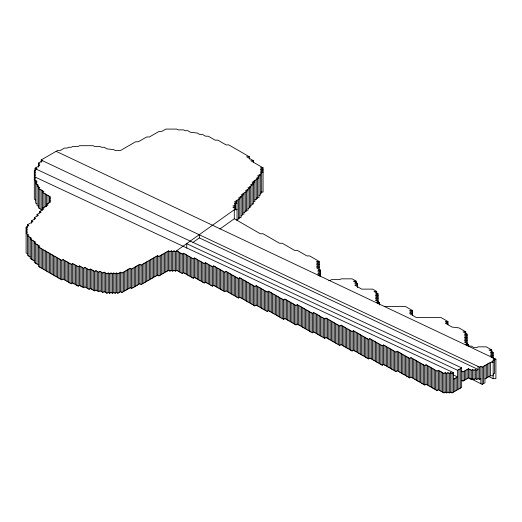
<?xml version="1.0" encoding="UTF-8"?>
<svg xmlns="http://www.w3.org/2000/svg" width="522" height="522" viewBox="0 0 522 522"><rect width="100%" height="100%" fill="white"/><g stroke="black" fill="none" stroke-linecap="round" stroke-linejoin="round"><path stroke-width="0.78" d="M235.663 209.081L235.663 204.213L234.293 205.002L235.663 205.792L232.923 205.792L235.663 207.378L232.923 207.378L237.034 209.746L234.293 209.746L175.392 251.656L174.028 250.867L172.658 251.656L171.288 250.867L169.918 251.656L168.547 250.867L158.962 256.4L157.592 255.61L141.155 265.104L139.785 264.308L131.564 269.058L130.193 268.262L121.978 273.006L120.608 272.216L117.868 273.802L116.497 273.006L115.127 273.802L113.757 273.006L112.387 273.802L111.023 273.006L109.653 273.802L108.282 273.006L106.912 273.802L104.172 272.216L102.801 273.006L100.061 271.427L98.691 272.216L95.957 270.637L94.586 271.427L90.476 269.058L89.105 269.848L84.995 267.473L83.624 268.262L79.52 265.894L78.15 266.683L72.669 263.519L71.299 264.308L63.084 259.565L61.713 260.354L38.426 246.913L39.796 246.123L34.315 242.958L35.685 242.169L30.211 239.004L31.581 238.215L27.47 235.84L28.841 235.05L26.1 233.471L27.47 232.681L26.1 231.885L27.47 231.096L26.1 230.306L27.47 229.517L26.1 228.727L27.47 227.938L26.1 227.142L26.1 252.942L27.47 253.738M192.925 242.476L199.332 237.888L199.332 234.737M219.866 229.054L234.293 218.744L234.293 209.746M41.199 162.381L41.199 159.947L57.674 150.44L60.343 150.44L64.454 148.065L67.188 148.065L68.558 147.276L71.299 147.276L72.669 146.486L78.15 146.486L79.52 145.697L93.216 145.697L94.586 146.486L100.061 146.486L101.431 147.276L104.172 147.276L106.912 148.855L113.757 149.651L115.127 150.44L120.608 150.44L135.674 141.743L138.415 141.743L146.63 136.992L149.37 136.992L158.962 131.459L161.696 131.459L165.807 129.091L176.762 129.091L178.132 129.88L183.613 129.88L184.984 130.67L187.724 130.67L190.465 132.249L197.309 133.038L200.05 134.624L202.79 134.624L205.531 136.203L208.265 136.203L215.116 140.157L217.857 140.157L226.072 144.901L228.812 144.901L249.359 156.763L249.359 159.197M38.426 167.151L38.426 163.092L42.536 160.717L479.464 367.11L480.834 366.32L482.204 367.11L490.419 362.366L493.159 362.366L491.789 361.576L494.53 359.997L494.53 373.406L493.159 374.196M35.685 170.27L35.685 167.836L39.796 165.461L38.426 164.671L39.796 163.882L38.426 163.092M35.685 199.965L34.315 199.169L34.315 170.211L37.055 168.626L35.685 167.836M453.442 392.12L453.442 372.649L35.685 177.323L34.315 178.113L35.685 178.909L34.315 179.698L37.055 181.278L35.685 182.067L37.055 182.863L35.685 183.653L38.426 185.232L37.055 186.021L39.796 187.607L38.426 188.396L43.907 191.561L42.536 192.35L50.751 197.094L49.388 197.884L50.751 198.673L49.388 199.469L50.751 200.259L49.388 201.048L50.751 201.838L46.647 204.213L48.017 205.002L42.536 208.167L43.907 208.957L39.796 211.325L39.796 212.95M37.055 216.115L37.055 214.49L41.166 212.121L39.796 211.325M34.315 219.279L34.315 217.654L38.426 215.279L37.055 214.49M31.581 223.253L31.581 220.819L35.685 218.444L34.315 217.654M27.47 227.207L27.47 224.773L32.951 221.609L31.581 220.819M26.1 227.142L28.841 225.563L27.47 224.773M38.426 245.333L38.426 266.39L61.713 279.831L63.084 279.042L71.299 283.785L72.669 282.996L78.15 286.16L79.52 285.364L83.624 287.739L84.995 286.95L89.105 289.318L90.476 288.529L94.586 290.904L95.957 290.115L98.691 291.694L100.061 290.904L102.801 292.483L104.172 291.694L106.912 293.273L108.282 292.483L109.653 293.273L111.023 292.483L112.387 293.273L113.757 292.483L115.127 293.273L116.497 292.483L117.868 293.273L120.608 291.694L121.978 292.483L130.193 287.739L131.564 288.529L139.785 283.785L141.155 284.575L157.592 275.087L158.962 275.877L168.547 270.344L169.918 271.133L171.288 270.344L172.658 271.133L174.028 270.344L175.392 271.133L176.762 270.344L182.243 273.502L183.613 272.712L193.199 278.252L194.569 277.456L204.161 282.996L205.531 282.206L212.376 286.16L213.746 285.364L224.701 291.694L226.072 290.904L238.397 298.016L239.768 297.227L254.834 305.925L256.204 305.135L267.166 311.464L268.536 310.675L283.603 319.373L284.966 318.577L295.928 324.906L297.299 324.116L312.365 332.814L313.735 332.025L324.691 338.347L326.061 337.558L339.757 345.466L341.127 344.677L352.082 350.999L353.453 350.21L368.519 358.908L369.889 358.118L382.215 365.237L383.585 364.447L395.911 371.56L397.281 370.77L409.613 377.889L410.977 377.099L424.68 385.008L426.043 384.212L437.005 390.541L438.376 389.751L443.85 392.909L445.22 392.12L446.591 392.909L447.961 392.12L449.331 392.909L450.701 392.12L452.072 392.909L461.657 387.376L461.657 367.899L34.68 168.417M260.315 193.636L261.685 192.846L261.685 173.369L258.945 174.955L260.315 175.744L257.574 175.744L258.945 176.534L258.945 197.59L256.889 197.59M258.945 176.534L257.574 177.323L258.945 178.113L256.204 178.113L257.574 178.909L257.574 198.38L254.834 199.965M257.574 178.909L253.464 181.278L254.834 182.067L252.1 182.067L253.464 182.863L253.464 203.919L252.1 203.919M253.464 182.863L252.1 183.653L253.464 184.442L250.73 184.442L252.1 185.232L252.1 204.709L250.73 205.498M252.1 185.232L249.359 186.817L250.73 187.607L247.989 187.607L249.359 188.396L249.359 207.873L247.989 208.663M249.359 188.396L246.619 189.975L247.989 190.771L245.249 190.771L246.619 191.561L246.619 211.032L243.878 212.617M246.619 191.561L242.508 193.93L243.878 194.719L241.138 194.719L242.508 195.515L242.508 214.986L241.138 215.775M242.508 195.515L239.768 197.094L241.138 197.884L238.397 197.884L239.768 198.673L239.768 218.15L237.034 219.729M239.768 198.673L235.663 201.048L237.034 201.838L234.293 201.838L237.034 203.423L234.293 203.423L235.663 204.213M176.762 270.344L176.762 250.867L182.243 254.031L183.613 253.242L193.199 258.775L194.569 257.985L204.161 263.519L205.531 262.729L212.376 266.683L213.746 265.894L224.701 272.216L226.072 271.427L238.397 278.546L239.768 277.756L254.834 286.454L256.204 285.664L267.166 291.987L268.536 291.198L283.603 299.896L284.966 299.106L295.928 305.429L297.299 304.639L312.365 313.337L313.735 312.547L324.691 318.877L326.061 318.081L339.757 325.989L341.127 325.199L352.082 331.529L353.453 330.733L368.519 339.437L369.889 338.641L382.215 345.76L383.585 344.97L395.911 352.089L397.281 351.293L409.613 358.412L410.977 357.622L424.68 365.531L426.043 364.741L437.005 371.064L438.376 370.274L443.85 373.439L445.22 372.649L446.591 373.439L447.961 372.649L449.331 373.439L450.701 372.649L452.072 373.439L453.442 372.649M186.765 248.152L186.765 243.715L457.546 370.274L461.657 367.899M461.657 371.057L463.027 371.853L468.508 368.689L471.249 370.268L472.612 369.478L473.983 370.268L475.353 369.478L476.723 370.268L478.093 369.478L199.332 237.888M453.442 379.298L457.546 376.93L453.122 374.861M461.657 380.27L463.027 381.06L468.508 377.895L471.249 379.481L472.612 378.685L473.983 379.481L475.353 378.685L476.723 379.481L478.093 378.685L479.464 379.481L480.834 378.685M484.945 378.939L490.419 375.781L493.159 375.781M470.576 378.581L482.204 384.388L484.945 382.802L484.945 365.531M249.359 156.763L246.619 156.763L253.464 160.717L253.464 162.342M253.464 160.717L250.73 160.717L263.055 167.836L263.055 192.057L261 192.057M263.055 167.836L260.315 167.836L263.055 169.415L260.315 169.415L263.055 171.001L260.315 171.001L263.055 172.58L260.315 172.58L261.685 173.369M258.945 195.215L260.315 195.215L260.315 174.159M253.464 201.544L254.834 201.544L254.834 180.488M249.359 207.077L250.73 207.077L250.73 186.021M245.934 210.242L247.989 210.242L247.989 189.186M242.508 214.196L243.878 214.196L243.878 193.14M239.083 217.361L241.138 217.361L241.138 196.305M319.21 270.311L319.21 261.444L316.469 261.444L319.21 263.023L316.469 263.023L319.21 264.608L316.469 264.608L319.21 266.187L316.469 266.187L319.21 267.766L316.469 267.766L320.58 270.142L320.58 276.588M320.58 270.142L317.839 270.142L320.58 271.721L317.839 271.721L320.58 273.306L317.839 273.306L320.58 274.885L317.839 274.885L320.58 276.471M328.801 280.418L330.172 280.418L331.535 279.629L339.757 279.629L341.127 278.839L352.082 278.839L356.193 281.214L356.193 282.826M356.193 281.214L353.453 281.214L357.563 283.583L357.563 287.615M357.563 283.583L354.823 283.583L357.563 285.169L354.823 285.169L361.674 289.123L372.63 289.123L376.74 291.491L376.74 293.912M376.74 291.491L374 291.491L378.111 293.866L378.111 301.925M378.111 293.866L375.37 293.866L378.111 295.445L375.37 295.445L378.111 297.031L375.37 297.031L378.111 298.61L375.37 298.61L378.111 300.189L375.37 300.189L379.474 302.564L379.474 304.985M379.474 302.564L376.74 302.564L379.474 304.143M384.27 306.518L405.503 306.518L412.347 310.473L412.347 315.308M412.347 310.473L409.613 310.473L412.347 312.052L409.613 312.052L412.347 313.637L409.613 313.637L416.458 317.591L441.11 317.591L447.961 321.539L447.961 324.769M447.961 321.539L445.22 321.539L447.961 323.125L445.22 323.125L452.072 327.079L458.916 327.868L465.768 331.822L465.768 333.434M465.768 331.822L463.027 331.822L467.138 334.197L467.138 344.644M467.138 334.197L464.397 334.197L467.138 335.776L464.397 335.776L467.138 337.356L464.397 337.356L467.138 338.941L464.397 338.941L467.138 340.52L464.397 340.52L467.138 342.099L464.397 342.099L468.508 344.474L468.508 346.086L471.249 346.053L473.983 347.639L476.723 347.639L478.093 346.849L486.315 346.849L491.789 350.008L491.789 352.428M468.508 344.474L465.768 344.474L468.508 346.053M491.789 350.008L489.049 350.008L493.159 352.383L493.159 358.738M493.159 352.383L490.419 352.383L493.159 353.962L490.419 353.962L493.159 355.547L490.419 355.547L493.159 357.126L491.104 357.126M488.775 376.532L493.159 378.678L495.9 378.678L495.9 359.201L493.159 359.201L494.53 359.997M56.135 151.328L495.9 359.201M319.21 261.444L309.624 255.91L306.884 255.91L297.299 250.371L294.558 250.371L282.232 243.252L279.492 243.252L263.055 233.765L260.315 233.765L234.293 218.744M41.199 159.947L42.536 160.717M34.315 170.211L35.685 171.001L34.315 171.79L35.685 172.58L34.315 173.369L35.685 174.159L34.315 174.955L35.685 175.744L34.315 176.534L35.685 177.323M37.055 203.919L35.685 203.123L35.685 180.488M38.426 206.288L37.055 205.498L37.055 184.442M30.211 256.896L27.47 255.317L27.47 234.261M34.315 260.85L30.211 258.481L30.211 237.425M38.426 264.804L34.315 262.435L34.315 241.379M493.159 360.787L493.159 378.678M490.419 362.366L490.419 375.781M489.049 363.155L489.049 376.571M487.685 363.951L487.685 377.36M486.315 364.741L486.315 378.15M483.574 366.32L483.574 383.598M482.204 367.11L482.204 384.388M480.834 366.32L480.834 383.598M479.464 367.11L479.464 379.481M478.093 366.32L478.093 378.685M476.723 370.268L476.723 379.481M475.353 369.478L475.353 378.685M473.983 370.268L473.983 379.481M472.612 369.478L472.612 378.685M471.249 370.268L471.249 379.481M469.878 369.478L469.878 378.685M468.508 368.689L468.508 377.895M467.138 369.478L467.138 378.685M465.768 370.268L465.768 379.481M464.397 371.057L464.397 380.27M463.027 371.853L463.027 381.06M460.287 368.695L460.287 388.166M458.916 369.485L458.916 388.962M457.546 370.274L457.546 389.751M456.182 377.719L456.182 390.541M454.812 378.509L454.812 391.33M452.072 373.439L452.072 392.909M450.701 372.649L450.701 392.12M449.331 373.439L449.331 392.909M447.961 372.649L447.961 392.12M446.591 373.439L446.591 392.909M445.22 372.649L445.22 392.12M443.85 373.439L443.85 392.909M442.48 372.649L442.48 392.12M441.11 371.853L441.11 391.33M439.746 371.064L439.746 390.541M438.376 370.274L438.376 389.751M437.005 371.064L437.005 390.541M435.635 370.274L435.635 389.751M434.265 369.485L434.265 388.962M432.895 368.695L432.895 388.166M431.524 367.899L431.524 387.376M430.154 367.11L430.154 386.587M428.784 366.32L428.784 385.797M427.414 365.531L427.414 385.008M426.043 364.741L426.043 384.212M424.68 365.531L424.68 385.008M423.309 364.741L423.309 384.212M421.939 363.951L421.939 383.422M420.569 363.155L420.569 382.633M419.199 362.366L419.199 381.843M417.828 361.576L417.828 381.053M416.458 360.787L416.458 380.257M415.088 359.997L415.088 379.468M413.718 359.201L413.718 378.678M412.347 358.412L412.347 377.889M410.977 357.622L410.977 377.099M409.613 358.412L409.613 377.889M408.243 357.622L408.243 377.099M406.873 356.833L406.873 376.303M405.503 356.043L405.503 375.514M404.132 355.247L404.132 374.724M402.762 354.458L402.762 373.935M401.392 353.668L401.392 373.145M400.022 352.879L400.022 372.349M398.651 352.089L398.651 371.56M397.281 351.293L397.281 370.77M395.911 352.089L395.911 371.56M394.541 351.293L394.541 370.77M393.177 350.503L393.177 369.981M391.807 349.714L391.807 369.191M390.436 348.924L390.436 368.401M389.066 348.135L389.066 367.605M387.696 347.339L387.696 366.816M386.326 346.549L386.326 366.026M384.955 345.76L384.955 365.237M383.585 344.97L383.585 364.447M382.215 345.76L382.215 365.237M380.845 344.97L380.845 364.447M379.474 344.181L379.474 363.651M378.111 343.391L378.111 362.862M376.74 342.595L376.74 362.072M375.37 341.806L375.37 361.283M374 341.016L374 360.493M372.63 340.227L372.63 359.697M371.259 339.437L371.259 358.908M369.889 338.641L369.889 358.118M368.519 339.437L368.519 358.908M367.149 338.641L367.149 358.118M365.778 337.851L365.778 357.329M364.408 337.062L364.408 356.539M363.038 336.272L363.038 355.743M361.674 335.483L361.674 354.953M360.304 334.687L360.304 354.164M358.934 333.897L358.934 353.374M357.563 333.108L357.563 352.585M356.193 332.318L356.193 351.789M354.823 331.529L354.823 350.999M353.453 330.733L353.453 350.21M352.082 331.529L352.082 350.999M350.712 330.733L350.712 350.21M349.342 329.943L349.342 349.42M347.972 329.154L347.972 348.631M346.608 328.364L346.608 347.841M345.238 327.575L345.238 347.045M343.868 326.785L343.868 346.256M342.497 325.989L342.497 345.466M341.127 325.199L341.127 344.677M339.757 325.989L339.757 345.466M338.387 325.199L338.387 344.677M337.016 324.41L337.016 343.887M335.646 323.62L335.646 343.091M334.276 322.831L334.276 342.301M332.905 322.035L332.905 341.512M331.535 321.245L331.535 340.722M330.172 320.456L330.172 339.933M328.801 319.666L328.801 339.137M327.431 318.877L327.431 338.347M326.061 318.081L326.061 337.558M324.691 318.877L324.691 338.347M323.32 318.081L323.32 337.558M321.95 317.291L321.95 336.768M320.58 316.502L320.58 335.979M319.21 315.712L319.21 335.183M317.839 314.923L317.839 334.393M316.469 314.127L316.469 333.604M315.105 313.337L315.105 332.814M313.735 312.547L313.735 332.025M312.365 313.337L312.365 332.814M310.995 312.547L310.995 332.025M309.624 311.758L309.624 331.229M308.254 310.968L308.254 330.439M306.884 310.172L306.884 329.65M305.514 309.383L305.514 328.86M304.143 308.593L304.143 328.07M302.773 307.804L302.773 327.281M301.403 307.014L301.403 326.485M300.039 306.225L300.039 325.695M298.669 305.429L298.669 324.906M297.299 304.639L297.299 324.116M295.928 305.429L295.928 324.906M294.558 304.639L294.558 324.116M293.188 303.85L293.188 323.327M291.818 303.06L291.818 322.531M290.447 302.271L290.447 321.741M289.077 301.475L289.077 320.952M287.707 300.685L287.707 320.162M286.337 299.896L286.337 319.373M284.966 299.106L284.966 318.577M283.603 299.896L283.603 319.373M282.232 299.106L282.232 318.577M280.862 298.316L280.862 317.787M279.492 297.52L279.492 316.998M278.122 296.731L278.122 316.208M276.751 295.941L276.751 315.418M275.381 295.152L275.381 314.622M274.011 294.362L274.011 313.833M272.641 293.566L272.641 313.043M271.27 292.777L271.27 312.254M269.9 291.987L269.9 311.464M268.536 291.198L268.536 310.675M267.166 291.987L267.166 311.464M265.796 291.198L265.796 310.675M264.426 290.408L264.426 309.879M263.055 289.612L263.055 309.089M261.685 288.823L261.685 308.3M260.315 288.033L260.315 307.51M258.945 287.244L258.945 306.721M257.574 286.454L257.574 305.925M256.204 179.698L256.204 199.169M256.204 285.664L256.204 305.135M254.834 286.454L254.834 305.925M253.464 285.664L253.464 305.135M252.1 284.868L252.1 304.346M250.73 284.079L250.73 303.556M249.359 283.289L249.359 302.767M247.989 282.5L247.989 301.97M246.619 281.71L246.619 301.181M245.249 192.35L245.249 211.828M245.249 280.914L245.249 300.391M243.878 280.125L243.878 299.602M242.508 279.335L242.508 298.812M241.138 278.546L241.138 298.016M239.768 277.756L239.768 297.227M238.397 199.469L238.397 218.94M238.397 278.546L238.397 298.016M237.034 200.259L237.034 220.499M237.034 277.756L237.034 297.227M235.663 276.96L235.663 296.437M234.293 276.171L234.293 295.648M232.923 275.381L232.923 294.858M231.553 274.592L231.553 294.062M230.182 273.802L230.182 293.273M228.812 273.006L228.812 292.483M227.442 272.216L227.442 291.694M226.072 271.427L226.072 290.904M224.701 272.216L224.701 291.694M223.331 271.427L223.331 290.904M221.961 270.637L221.961 290.115M220.597 269.848L220.597 289.318M219.227 269.058L219.227 288.529M217.857 268.262L217.857 287.739M216.486 267.473L216.486 286.95M215.116 266.683L215.116 286.16M213.746 265.894L213.746 285.364M212.376 266.683L212.376 286.16M211.005 265.894L211.005 285.364M209.635 265.104L209.635 284.575M208.265 264.308L208.265 283.785M206.895 263.519L206.895 282.996M205.531 262.729L205.531 282.206M204.161 263.519L204.161 282.996M202.79 262.729L202.79 282.206M201.42 261.94L201.42 281.41M200.05 261.15L200.05 280.621M198.68 260.354L198.68 279.831M197.309 259.565L197.309 279.042M195.939 258.775L195.939 278.252M194.569 257.985L194.569 277.456M193.199 258.775L193.199 278.252M191.828 257.985L191.828 277.456M190.465 257.196L190.465 276.667M189.095 256.4L189.095 275.877M187.724 255.61L187.724 275.087M186.354 254.821L186.354 274.298M184.984 254.031L184.984 273.502M183.613 253.242L183.613 272.712M182.243 254.031L182.243 273.502M180.873 253.242L180.873 272.712M179.503 252.446L179.503 271.923M178.132 251.656L178.132 271.133M175.392 251.656L175.392 271.133M174.028 250.867L174.028 270.344M172.658 251.656L172.658 271.133M171.288 250.867L171.288 270.344M169.918 251.656L169.918 271.133M168.547 250.867L168.547 270.344M167.177 251.656L167.177 271.133M165.807 252.446L165.807 271.923M164.437 253.242L164.437 272.712M163.066 254.031L163.066 273.502M161.696 254.821L161.696 274.298M160.326 255.61L160.326 275.087M158.962 256.4L158.962 275.877M157.592 255.61L157.592 275.087M156.222 256.4L156.222 275.877M154.851 257.196L154.851 276.667M153.481 257.985L153.481 277.456M152.111 258.775L152.111 278.252M150.741 259.565L150.741 279.042M149.37 260.354L149.37 279.831M148 261.15L148 280.621M146.63 261.94L146.63 281.41M145.26 262.729L145.26 282.206M143.889 263.519L143.889 282.996M142.526 264.308L142.526 283.785M141.155 265.104L141.155 284.575M139.785 264.308L139.785 283.785M138.415 265.104L138.415 284.575M137.045 265.894L137.045 285.364M135.674 266.683L135.674 286.16M134.304 267.473L134.304 286.95M132.934 268.262L132.934 287.739M131.564 269.058L131.564 288.529M130.193 268.262L130.193 287.739M128.823 269.058L128.823 288.529M127.459 269.848L127.459 289.318M126.089 270.637L126.089 290.115M124.719 271.427L124.719 290.904M123.349 272.216L123.349 291.694M121.978 273.006L121.978 292.483M120.608 272.216L120.608 291.694M119.238 273.006L119.238 292.483M117.868 273.802L117.868 293.273M116.497 273.006L116.497 292.483M115.127 273.802L115.127 293.273M113.757 273.006L113.757 292.483M112.387 273.802L112.387 293.273M111.023 273.006L111.023 292.483M109.653 273.802L109.653 293.273M108.282 273.006L108.282 292.483M106.912 273.802L106.912 293.273M105.542 273.006L105.542 292.483M104.172 272.216L104.172 291.694M102.801 273.006L102.801 292.483M101.431 272.216L101.431 291.694M100.061 271.427L100.061 290.904M98.691 272.216L98.691 291.694M97.32 271.427L97.32 290.904M95.957 270.637L95.957 290.115M94.586 271.427L94.586 290.904M93.216 270.637L93.216 290.115M91.846 269.848L91.846 289.318M90.476 269.058L90.476 288.529M89.105 269.848L89.105 289.318M87.735 269.058L87.735 288.529M86.365 268.262L86.365 287.739M84.995 267.473L84.995 286.95M83.624 268.262L83.624 287.739M82.254 267.473L82.254 286.95M80.89 266.683L80.89 286.16M79.52 265.894L79.52 285.364M78.15 266.683L78.15 286.16M76.78 265.894L76.78 285.364M75.409 265.104L75.409 284.575M74.039 264.308L74.039 283.785M72.669 263.519L72.669 282.996M71.299 264.308L71.299 283.785M69.928 263.519L69.928 282.996M68.558 262.729L68.558 282.206M67.188 261.94L67.188 281.41M65.818 261.15L65.818 280.621M64.454 260.354L64.454 279.831M63.084 259.565L63.084 279.042M61.713 260.354L61.713 279.831M60.343 259.565L60.343 279.042M58.973 258.775L58.973 278.252M57.603 257.985L57.603 277.456M56.232 257.196L56.232 276.667M54.862 256.4L54.862 275.877M53.492 255.61L53.492 275.087M52.122 254.821L52.122 274.298M50.751 254.031L50.751 273.502M49.388 196.305L49.388 202.797M49.388 253.242L49.388 272.712M48.017 195.515L48.017 203.626M48.017 252.446L48.017 271.923M46.647 194.719L46.647 206.647M46.647 251.656L46.647 271.133M45.277 193.93L45.277 206.914M45.277 250.867L45.277 270.344M43.907 193.14L43.907 207.749M43.907 250.077L43.907 269.554M42.536 190.771L42.536 210.242L38.426 207.873L38.426 186.817M42.536 249.288L42.536 268.758M41.166 189.975L41.166 209.452M41.166 248.498L41.166 267.969M39.796 189.186L39.796 208.663M39.796 247.702L39.796 267.179M37.055 244.544L37.055 264.015M35.685 243.748L35.685 263.225M32.951 240.59L32.951 260.06M31.581 239.794L31.581 259.271M28.841 236.636L28.841 256.106"/></g></svg>
